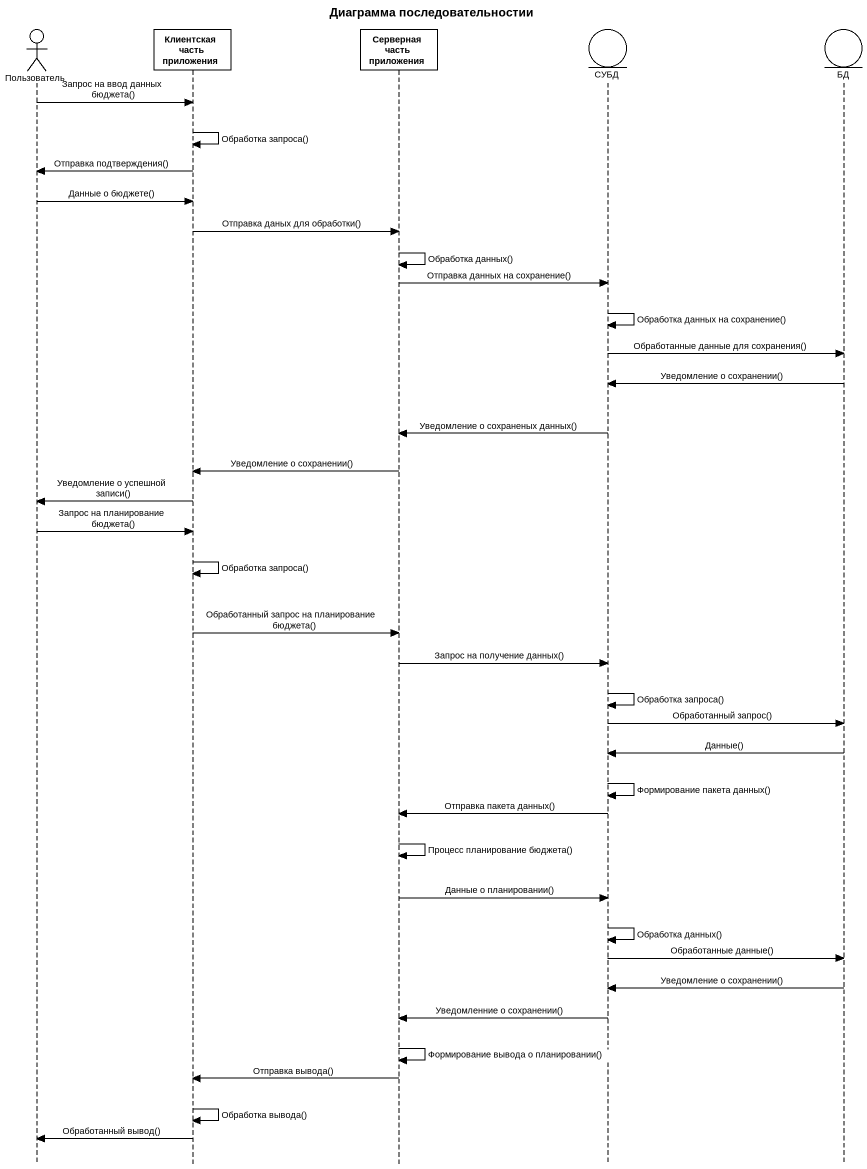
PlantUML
@startuml
title Диаграмма последовательностии
hide footbox
actor Пользователь
participant "Клиентская часть приложения" as Клиентская_часть_приложения
participant "Серверная часть приложения" as Серверная_часть_приложения
entity СУБД
entity БД

Пользователь -> Клиентская_часть_приложения : Запрос на ввод данных бюджета()
Клиентская_часть_приложения -> Клиентская_часть_приложения : Обработка запроса()
Клиентская_часть_приложения -> Пользователь : Отправка подтверждения()
Пользователь -> Клиентская_часть_приложения : Данные о бюджете()
Клиентская_часть_приложения -> Серверная_часть_приложения : Отправка даных для обработки()
Серверная_часть_приложения -> Серверная_часть_приложения : Обработка данных()
Серверная_часть_приложения -> СУБД : Отправка данных на сохранение()
СУБД -> СУБД : Обработка данных на сохранение()
СУБД -> БД : Обработанные данные для сохранения()
БД -> СУБД : Уведомление о сохранении()
СУБД -> Серверная_часть_приложения : Уведомление о сохраненых данных()
Серверная_часть_приложения -> Клиентская_часть_приложения : Уведомление о сохранении()
Клиентская_часть_приложения -> Пользователь : Уведомление о успешной записи()
Пользователь -> Клиентская_часть_приложения : Запрос на планирование бюджета()
Клиентская_часть_приложения -> Клиентская_часть_приложения : Обработка запроса()
Клиентская_часть_приложения -> Серверная_часть_приложения : Обработанный запрос на планирование бюджета()
Серверная_часть_приложения -> СУБД : Запрос на получение данных()
СУБД -> СУБД : Обработка запроса()
СУБД -> БД : Обработанный запрос()
БД -> СУБД : Данные()
СУБД -> СУБД : Формирование пакета данных()
СУБД -> Серверная_часть_приложения : Отправка пакета данных()
Серверная_часть_приложения -> Серверная_часть_приложения : Процесс планирование бюджета()
Серверная_часть_приложения -> СУБД : Данные о планировании()
СУБД -> СУБД : Обработка данных()
СУБД -> БД : Обработанные данные()
БД -> СУБД : Уведомление о сохранении()
СУБД -> Серверная_часть_приложения : Уведомленние о сохранении()
Серверная_часть_приложения -> Серверная_часть_приложения : Формирование вывода о планировании()
Серверная_часть_приложения -> Клиентская_часть_приложения : Отправка вывода()
Клиентская_часть_приложения -> Клиентская_часть_приложения : Обработка вывода()
Клиентская_часть_приложения -> Пользователь : Обработанный вывод()
@enduml
